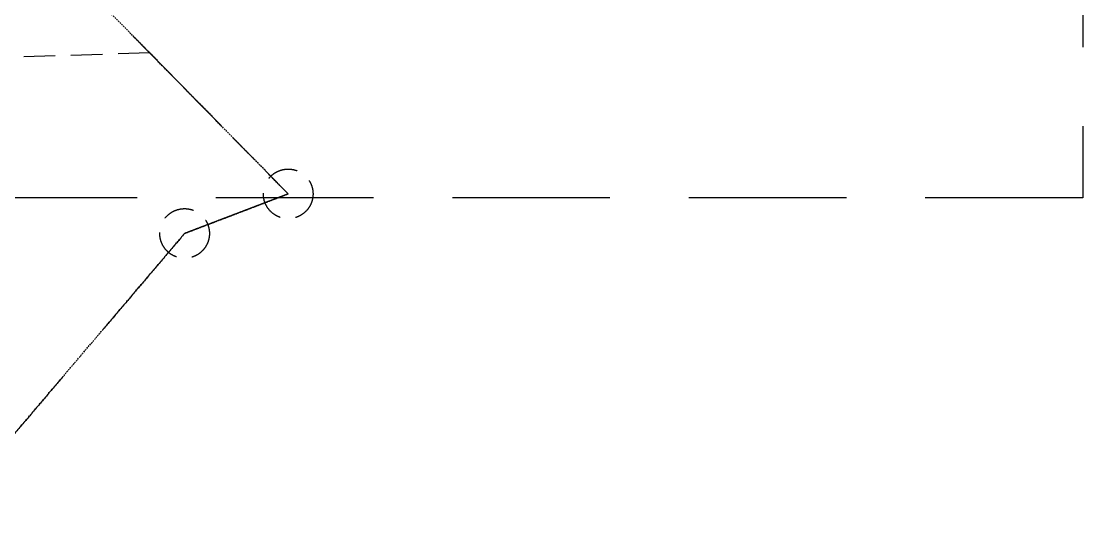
# Model space of a CAD drawing. Header units: millimetres. Extents: x 832728086 to 834530684, y 817551485 to 818349469.
# Drawn here: x 834424190 to 834445575, y 817865906 to 817876132 of the extents above; entities that cross this region are included whole.
import ezdxf

# ---------------------------------------------------------------- set-up
doc = ezdxf.new("R2010")
doc.units = ezdxf.units.MM
doc.header["$LTSCALE"] = 100
doc.linetypes.add('Hidden', pattern=[9.525, 6.35, -3.175])
doc.layers.add('+C-160', color=160, linetype='Hidden')

# ---------------------------------------------------------------- blocks, each defined once
blk = doc.blocks.new('A$C062A3D83')
at = {"layer": '+C-160', "ltscale": 5}
for p, q in [((122242, 83072), (122242, -132688)), ((122242, -132688), (-103017, -132688))]:
    blk.add_line(p, q, dxfattribs=at)
at = {"layer": '+C-160'}
for p, q in [((103445, -129767), (100857, -129850)), ((106235, -132607), (103445, -129767))]:
    blk.add_line(p, q, dxfattribs=at)
for centre in [(106235, -132607), (104148, -133404)]:
    blk.add_circle(centre, 500, dxfattribs=at)
at = {"layer": '+C-160', "ltscale": 4}
for points in [[(60391, -85926), (83313, -109267), (106235, -132607)], [(106235, -132607), (105191, -133006), (104148, -133404)], [(104148, -133404), (101620, -136379), (99093, -139354)]]:
    blk.add_open_spline(points, degree=2, dxfattribs=at)
at = {"layer": '+C-160', "ltscale": 0.05}
for points in [[(106235, -132607), (91662, -117768), (77089, -102929)], [(104148, -133404), (105191, -133006), (106235, -132607)], [(99093, -139354), (101620, -136379), (104148, -133404)]]:
    blk.add_open_spline(points, degree=2, dxfattribs=at)

msp = doc.modelspace()

# ---------------------------------------------------------------- block references
at = {"layer": '+C-160', "ltscale": 5}
msp.add_blockref('A$C062A3D83', (834323333.3128, 818005260.0327), dxfattribs=at)

doc.saveas('drawing.dxf')
